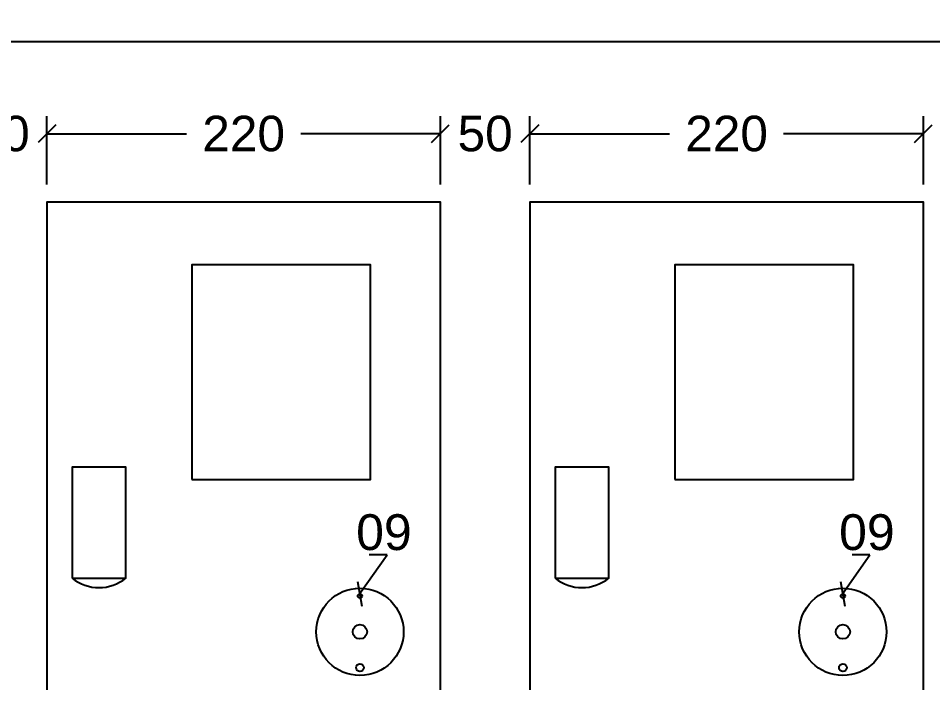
# Model space of a CAD drawing. Header units: inches. Extents: x -3 to 923, y -103 to 154.
# Drawn here: x 258.472 to 258.988, y -87.947 to -87.573 of the extents above; entities that cross this region are included whole.
import ezdxf

# ---------------------------------------------------------------- set-up
doc = ezdxf.new("R2010")
doc.units = ezdxf.units.IN
doc.header["$LTSCALE"] = 10
doc.header["$MEASUREMENT"] = 0
doc.layers.get('DEFPOINTS').update_dxf_attribs({"color": 8})
for name, color, linetype in [('Cotas', 1, 'Continuous'), ('QUADROS', 7, 'Continuous'), ('TXT', 7, 'Continuous')]:
    doc.layers.add(name, color=color, linetype=linetype)
doc.layers.add('VP', color=1, linetype='Continuous', plot=False)
doc.styles.add('Arial', font='arial.ttf')
doc.dimstyles.new('10', dxfattribs={"dimtxt": 0.02, "dimasz": 0.01, "dimexe": 0.01, "dimexo": 0.01, "dimgap": 0.09, "dimtad": 0, "dimtih": 1, "dimtoh": 1, "dimdec": 0, "dimlfac": 1000, "dimzin": 0, "dimdsep": 46, "dimtxsty": 'Arial', "dimblk": 'OBLIQUE', "dimcen": 0, "dimdle": 0.02, "dimclrt": 7, "dimadec": 0, "dimazin": 0, "dimtfac": 1, "dimtdec": 0, "dimtofl": 0, "dimtmove": 0, "dimatfit": 3, "dimldrblk": 'OBLIQUE', "dimfxl": 0, "dimtolj": 1, "dimtzin": 0, "dimarcsym": 0})
doc.dimstyles.new('RICARDO-1-10', dxfattribs={"dimtxt": 0.02, "dimasz": 0.01, "dimexe": 0.01, "dimexo": 0.01, "dimgap": 0.01, "dimtad": 0, "dimtih": 1, "dimtoh": 1, "dimdec": 0, "dimlfac": 1000, "dimzin": 0, "dimdsep": 46, "dimtxsty": 'Arial', "dimblk": 'OBLIQUE', "dimcen": 0, "dimclrt": 2, "dimadec": 0, "dimazin": 0, "dimtfac": 1, "dimtdec": 0, "dimtofl": 0, "dimtmove": 0, "dimatfit": 3, "dimldrblk": 'CLOSEDBLANK', "dimfxl": 0, "dimtolj": 1, "dimtzin": 0, "dimarcsym": 0})

# ---------------------------------------------------------------- blocks, each defined once
blk = doc.blocks.new('_Oblique')
at = {"color": 0, "linetype": 'ByBlock', "lineweight": -2}
blk.add_line((-0.5, -0.5), (0.5, 0.5), dxfattribs=at)
blk = doc.blocks.new('*D27')
at = {"layer": 'DEFPOINTS', "color": 0, "transparency": 16777216}
for p in [(258.4879980651529, -87.63800339720973), (258.437563282544, -87.67654674285738), (258.4879980651529, -87.67654674285738)]:
    blk.add_point(p, dxfattribs=at)
at = {"layer": 'TXT', "color": 0, "lineweight": -2, "transparency": 16777216}
for p, q in [((258.437563282544, -87.66654674285738), (258.437563282544, -87.62800339720972)), ((258.4879980651529, -87.66654674285738), (258.4879980651529, -87.62800339720972)), ((258.437563282544, -87.63800339720973), (258.427563282544, -87.63800339720973)), ((258.4879980651529, -87.63800339720973), (258.4979980651528, -87.63800339720973))]:
    blk.add_line(p, q, dxfattribs=at)
at = {"layer": 'TXT', "color": 0, "lineweight": -2, "transparency": 16777216, "xscale": 0.01, "yscale": 0.01, "zscale": 0.01}
blk.add_blockref('_Oblique', (258.437563282544, -87.63800339720973), dxfattribs=at)
at = {"layer": 'TXT', "color": 0, "lineweight": -2, "transparency": 16777216, "xscale": 0.01, "yscale": 0.01, "zscale": 0.01, "rotation": 180}
blk.add_blockref('_Oblique', (258.4879980651529, -87.63800339720973), dxfattribs=at)
at = {"layer": 'TXT', "color": 2, "transparency": 16777216, "insert": (258.4627806738484, -87.63800339720973), "char_height": 0.02, "attachment_point": 5, "style": 'Arial'}
blk.add_mtext('\\A1;50', dxfattribs=at)
blk = doc.blocks.new('_ClosedBlank')
at = {"color": 0, "linetype": 'ByBlock', "lineweight": -2}
for p, q in [((-1, 0.1666666666666667), (0, 0)), ((-1, 0.1666666666666667), (-1, -0.1666666666666667)), ((0, 0), (-1, -0.1666666666666667))]:
    blk.add_line(p, q, dxfattribs=at)
blk = doc.blocks.new('*D28')
at = {"layer": 'DEFPOINTS', "color": 0, "transparency": 16777216}
for p in [(258.7603458912398, -87.63800339720973), (258.709911108631, -87.67654674285738), (258.7603458912398, -87.67654674285738)]:
    blk.add_point(p, dxfattribs=at)
at = {"layer": 'TXT', "color": 0, "lineweight": -2, "transparency": 16777216}
for p, q in [((258.709911108631, -87.66654674285738), (258.709911108631, -87.62800339720972)), ((258.7603458912398, -87.66654674285738), (258.7603458912398, -87.62800339720972)), ((258.709911108631, -87.63800339720973), (258.699911108631, -87.63800339720973)), ((258.7603458912398, -87.63800339720973), (258.7703458912397, -87.63800339720973))]:
    blk.add_line(p, q, dxfattribs=at)
at = {"layer": 'TXT', "color": 0, "lineweight": -2, "transparency": 16777216, "xscale": 0.01, "yscale": 0.01, "zscale": 0.01}
blk.add_blockref('_Oblique', (258.709911108631, -87.63800339720973), dxfattribs=at)
at = {"layer": 'TXT', "color": 0, "lineweight": -2, "transparency": 16777216, "xscale": 0.01, "yscale": 0.01, "zscale": 0.01, "rotation": 180}
blk.add_blockref('_Oblique', (258.7603458912398, -87.63800339720973), dxfattribs=at)
at = {"layer": 'TXT', "color": 2, "transparency": 16777216, "insert": (258.7351284999354, -87.63800339720973), "char_height": 0.02, "attachment_point": 5, "style": 'Arial'}
blk.add_mtext('\\A1;50', dxfattribs=at)
blk = doc.blocks.new('*D29')
at = {"layer": 'DEFPOINTS', "color": 0, "transparency": 16777216}
for p in [(259.0326937173266, -87.63800339720973), (258.9822589347178, -87.67654674285738), (259.0326937173266, -87.67654674285738)]:
    blk.add_point(p, dxfattribs=at)
at = {"layer": 'TXT', "color": 0, "lineweight": -2, "transparency": 16777216}
for p, q in [((258.9822589347178, -87.66654674285738), (258.9822589347178, -87.62800339720972)), ((259.0326937173266, -87.66654674285738), (259.0326937173266, -87.62800339720972)), ((258.9822589347178, -87.63800339720973), (258.9722589347178, -87.63800339720973)), ((259.0326937173266, -87.63800339720973), (259.0426937173266, -87.63800339720973))]:
    blk.add_line(p, q, dxfattribs=at)
at = {"layer": 'TXT', "color": 0, "lineweight": -2, "transparency": 16777216, "xscale": 0.01, "yscale": 0.01, "zscale": 0.01}
blk.add_blockref('_Oblique', (258.9822589347178, -87.63800339720973), dxfattribs=at)
at = {"layer": 'TXT', "color": 0, "lineweight": -2, "transparency": 16777216, "xscale": 0.01, "yscale": 0.01, "zscale": 0.01, "rotation": 180}
blk.add_blockref('_Oblique', (259.0326937173266, -87.63800339720973), dxfattribs=at)
at = {"layer": 'TXT', "color": 2, "transparency": 16777216, "insert": (259.0074763260222, -87.63800339720973), "char_height": 0.02, "attachment_point": 5, "style": 'Arial'}
blk.add_mtext('\\A1;50', dxfattribs=at)
blk = doc.blocks.new('*D38')
at = {"layer": 'DEFPOINTS', "color": 0, "transparency": 16777216}
for p in [(261.0127879930641, -87.58607777777434), (257.9441555683533, -87.67654674285738), (261.0127879930641, -88.16688096198759)]:
    blk.add_point(p, dxfattribs=at)
at = {"layer": 'VP', "color": 0, "lineweight": -2, "transparency": 16777216}
for p, q in [((257.9441555683533, -87.66654674285738), (257.9441555683533, -87.57607777777433)), ((261.0127879930641, -88.15688096198758), (261.0127879930641, -87.57607777777433)), ((257.9441555683533, -87.58607777777434), (259.4385945637919, -87.58607777777434)), ((261.0127879930641, -87.58607777777434), (259.5183489976255, -87.58607777777434))]:
    blk.add_line(p, q, dxfattribs=at)
at = {"layer": 'VP', "color": 0, "lineweight": -2, "transparency": 16777216, "xscale": 0.01, "yscale": 0.01, "zscale": 0.01, "rotation": 180}
blk.add_blockref('_Oblique', (257.9441555683533, -87.58607777777434), dxfattribs=at)
at = {"layer": 'VP', "color": 0, "lineweight": -2, "transparency": 16777216, "xscale": 0.01, "yscale": 0.01, "zscale": 0.01}
blk.add_blockref('_Oblique', (261.0127879930641, -87.58607777777434), dxfattribs=at)
at = {"layer": 'VP', "color": 2, "transparency": 16777216, "insert": (259.4784717807087, -87.58607777777434), "char_height": 0.02, "attachment_point": 5, "style": 'Arial'}
blk.add_mtext('\\A1;3069', dxfattribs=at)

msp = doc.modelspace()

# ---------------------------------------------------------------- linework, layer by layer
at = {"layer": 'QUADROS', "color": 7}
for points in [[(258.4879980651529, -87.95898152546603), (258.709911108631, -87.95898152546603), (258.709911108631, -87.67654674285738), (258.4879980651529, -87.67654674285738)], [(258.7603458912398, -87.95898152546603), (258.9822589347178, -87.95898152546603), (258.9822589347178, -87.67654674285738), (258.7603458912398, -87.67654674285738)], [(258.5697024129788, -87.8328945689443), (258.6705719781962, -87.8328945689443), (258.6705719781962, -87.71185109068342), (258.5697024129788, -87.71185109068342)], [(258.8420502390658, -87.8328945689443), (258.9429198042831, -87.8328945689443), (258.9429198042831, -87.71185109068342), (258.8420502390658, -87.71185109068342)], [(258.5022206738485, -87.88837282981385), (258.5324815434137, -87.88837282981385), (258.5324815434137, -87.82583369937907), (258.5022206738485, -87.82583369937907)], [(258.7745684999354, -87.88837282981385), (258.8048293695006, -87.88837282981385), (258.8048293695006, -87.82583369937907), (258.7745684999354, -87.82583369937907)]]:
    msp.add_lwpolyline(points, close=True, dxfattribs=at)
for centre, radius in [((258.6645198042832, -87.91863369937903), 0.02461217391304153), ((258.9368676303702, -87.91863369937903), 0.02461217391304153), ((258.6645198042832, -87.8984597863356), 0.0012104347826086), ((258.9368676303702, -87.8984597863356), 0.0012104347826086), ((258.6645198042832, -87.91863369937903), 0.004034782608695333), ((258.9368676303702, -87.91863369937903), 0.004034782608695333), ((258.6645198042832, -87.93880761242256), 0.00217878260869548), ((258.6645198042832, -87.93880761242256), 0.00217878260869548), ((258.6645198042832, -87.93880761242256), 0.00217878260869548), ((258.9368676303702, -87.93880761242256), 0.00217878260869548), ((258.9368676303702, -87.93880761242256), 0.00217878260869548), ((258.9368676303702, -87.93880761242256), 0.00217878260869548)]:
    msp.add_circle(centre, radius, dxfattribs=at)
for centre in [(258.517351108631, -87.86976640246144), (258.7896989347179, -87.86976640246144)]:
    msp.add_arc(centre, 0.0239818513783108, 230.8825690057083, 309.1174309942917, dxfattribs=at)
at = {"layer": 'TXT'}
for p, q in [((258.4879980651529, -87.63800339720973), (258.5667922403708, -87.63800339720973)), ((258.709911108631, -87.63800339720973), (258.6311169334131, -87.63800339720973)), ((258.7603458912398, -87.63800339720973), (258.8391400664577, -87.63800339720973)), ((258.9822589347179, -87.63800339720973), (258.9034647595, -87.63800339720973))]:
    msp.add_line(p, q, dxfattribs=at)

# ---------------------------------------------------------------- texts
at = {"layer": 'Cotas', "color": 7, "linetype": 'Continuous', "lineweight": 0, "char_height": 0.02017391304347666, "attachment_point": 9, "style": 'Arial'}
for insert in [(258.6937356538273, -87.87284209042039), (258.9660834799142, -87.87284209042039)]:
    msp.add_mtext('09', dxfattribs=dict(at, insert=insert))
at = {"layer": 'TXT', "color": 2, "char_height": 0.02, "attachment_point": 5, "style": 'Arial'}
for insert in [(258.5989545868919, -87.63800339720973), (258.8713024129788, -87.63800339720973)]:
    msp.add_mtext('220', dxfattribs=dict(at, insert=insert))

# ---------------------------------------------------------------- dimensions: what is measured, and where the dimension line sits
at = {"layer": 'TXT'}
for base, p1, p2, picture, middle in [((258.4879980651529, -87.63800339720973), (258.437563282544, -87.67654674285738), (258.4879980651529, -87.67654674285738), '*D27', (258.4627806738484, -87.63800339720973)), ((258.7603458912398, -87.63800339720973), (258.709911108631, -87.67654674285738), (258.7603458912398, -87.67654674285738), '*D28', (258.7351284999354, -87.63800339720973)), ((259.0326937173266, -87.63800339720973), (258.9822589347178, -87.67654674285738), (259.0326937173266, -87.67654674285738), '*D29', (259.0074763260222, -87.63800339720973))]:
    dim = msp.add_linear_dim(base=base, p1=p1, p2=p2, dimstyle='RICARDO-1-10', override={"dimtmove": 1}, dxfattribs=at)
    dim.commit()
    dim.dimension.update_dxf_attribs({"geometry": picture, "text_midpoint": middle})
at = {"layer": 'VP', "color": 7}
dim = msp.add_linear_dim(base=(261.0127879930641, -87.58607777777434), p1=(257.9441555683533, -87.67654674285738), p2=(261.0127879930641, -88.16688096198759), dimstyle='RICARDO-1-10', dxfattribs=at)
dim.commit()
dim.dimension.update_dxf_attribs({"geometry": '*D38', "text_midpoint": (259.4784717807087, -87.58607777777434)})

# ---------------------------------------------------------------- leaders
at = {"layer": 'Cotas', "linetype": 'Continuous', "lineweight": 0}
for points in [[(258.6643570324717, -87.89726034575754), (258.6798003494043, -87.87525934365794), (258.6698003494043, -87.87525934365794)], [(258.9367048585585, -87.89726034575754), (258.9521481754911, -87.87525934365794), (258.9421481754911, -87.87525934365794)]]:
    msp.add_leader(points, dimstyle='10', dxfattribs=at)

doc.saveas('drawing.dxf')
